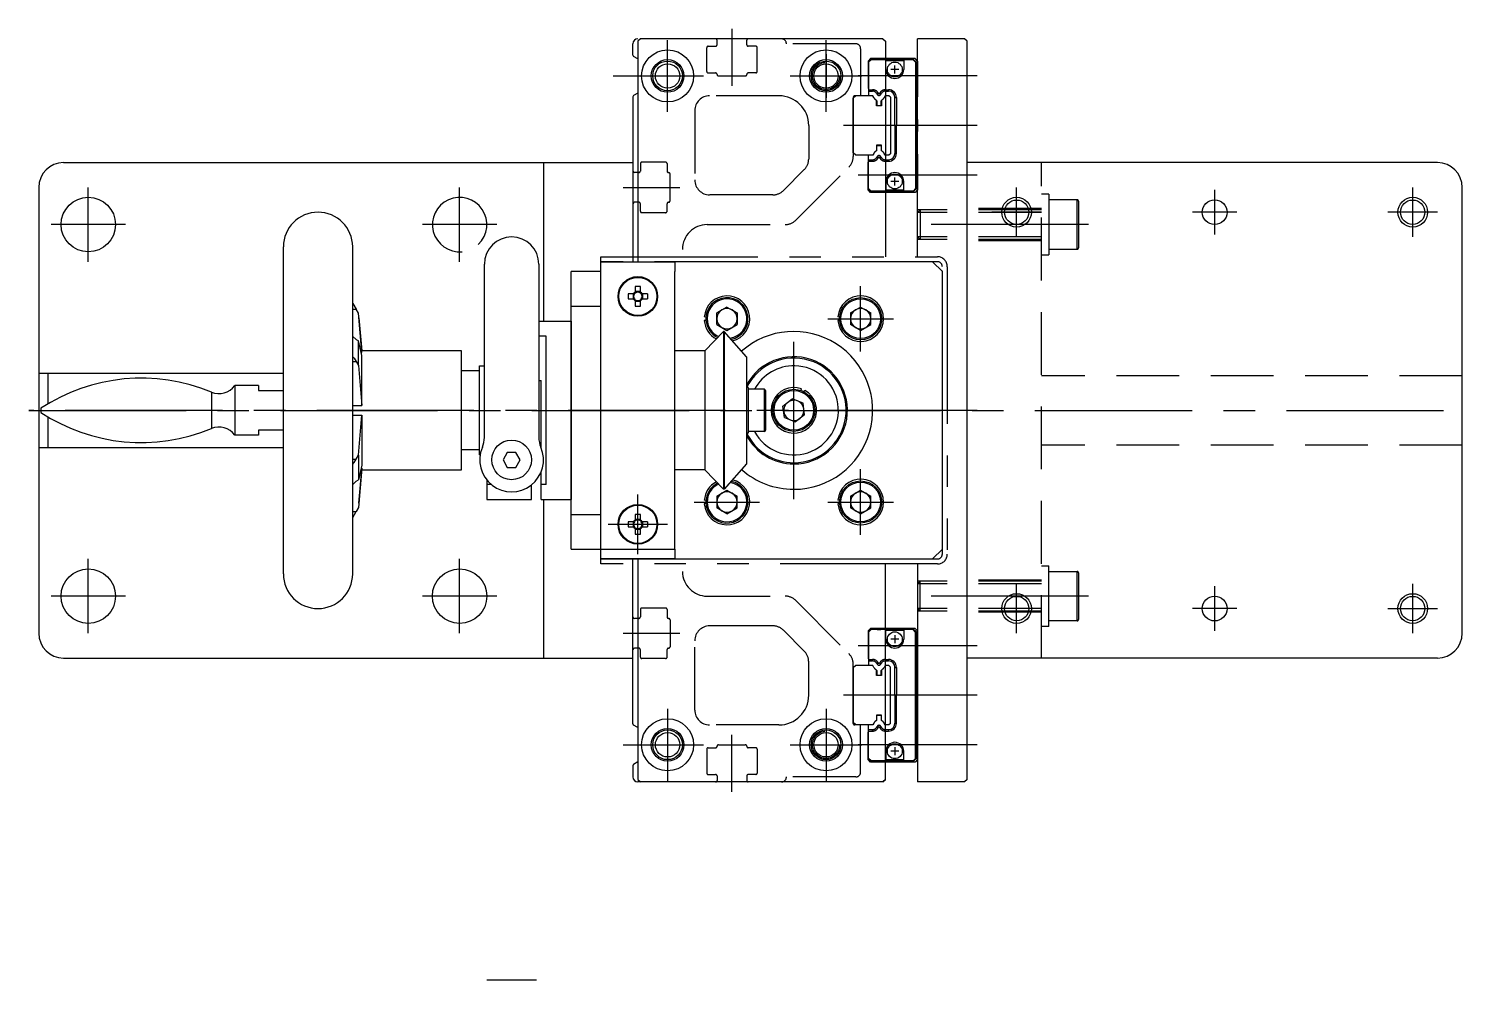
# Model space of a CAD drawing. Extents: x -66 to 495, y -23 to 512.
# Drawn here: x -2 to 289.5, y 320.5 to 512.5 of the extents above; entities that cross this region are included whole.
import ezdxf

# ---------------------------------------------------------------- set-up
doc = ezdxf.new("R2010")
doc.units = 0
for name, pattern in [('CENTER', [50.8, 31.75, -6.35, 6.35, -6.35]), ('DASHED', [19.05, 12.7, -6.35]), ('PHANTOM', [63.5, 31.75, -6.35, 6.35, -6.35, 6.35, -6.35])]:
    doc.linetypes.add(name, pattern=pattern)
doc.layers.get('0').update_dxf_attribs({"linetype": 'CONTINUOUS'})
doc.layers.add('CENTER', color=1, linetype='CENTER')

msp = doc.modelspace()

# ---------------------------------------------------------------- linework, layer by layer
at = {"color": 7, "linetype": 'CONTINUOUS'}
for p, q in [((121.5, 510.5), (121, 510)), ((170.5, 510.5), (121.5, 510.5)), ((170.5, 510.5), (171, 510)), ((185.5, 510.5), (177.5, 510.5)), ((177.5, 466.5), (177.5, 510.5)), ((187, 510.5), (185.5, 510.5)), ((187.5, 510), (187, 510.5)), ((120, 507.21), (120, 509.5)), ((121, 510), (121, 465.5)), ((171, 510), (171, 466.5)), ((187.5, 361), (187.5, 510)), ((121, 506.46), (120.15, 506.95)), ((177, 506.5), (171, 506.5)), ((176.7, 506.3), (171, 506.3)), ((171.1, 506.25), (171, 506.25)), ((171.1, 504.3), (171.1, 506.25)), ((174.7, 506.05), (171.1, 506.05)), ((173.7, 504.3), (172.1, 504.3)), ((172.9, 503.5), (172.9, 505.1)), ((174.7, 506.25), (174.7, 504.3)), ((176.6, 506.25), (174.7, 506.25)), ((177.1, 505.75), (176.6, 506.25)), ((177.2, 505.8), (176.7, 506.3)), ((177.5, 506), (177, 506.5)), ((177.1, 505.75), (177.1, 480.25)), ((177.2, 505.8), (177.2, 480.2)), ((177.5, 506), (177.5, 498.8)), ((120, 498.78), (120, 465.5)), ((121, 499.53), (120.15, 499.04)), ((171.7, 499), (171, 499)), ((171.01, 500.23), (171.63, 500.23)), ((171.01, 500.23), (171.01, 499.93)), ((171.01, 499.93), (171.63, 499.93)), ((171.63, 499.93), (171.63, 500.23)), ((172, 498.7), (171.7, 499)), ((172, 498.7), (172, 487.3)), ((172.93, 493), (172.93, 498.63)), ((172.93, 498.63), (173.23, 498.63)), ((173.23, 498.63), (173.23, 493)), ((177.25, 498.4), (177.5, 498.8)), ((177.25, 498.4), (177.25, 487.6)), ((173.23, 493), (172.93, 493)), ((172.93, 493), (172.93, 487.37)), ((173.23, 487.37), (173.23, 493)), ((177.5, 494.2), (177.25, 494.6)), ((177.5, 494.2), (177.5, 491.8)), ((177.5, 491.8), (177.25, 491.4)), ((171.7, 487), (171, 487)), ((172, 487.3), (171.7, 487)), ((172.93, 487.37), (173.23, 487.37)), ((177.25, 487.6), (177.5, 487.2)), ((177.5, 487.2), (177.5, 480)), ((5, 485.5), (120, 485.5)), ((102, 453.5), (102, 485.5)), ((171.01, 486.07), (171.63, 486.07)), ((171.01, 485.77), (171.01, 486.07)), ((171.01, 485.77), (171.63, 485.77)), ((171.63, 486.07), (171.63, 485.77)), ((282.5, 485.5), (187.5, 485.5)), ((121, 483.5), (120.3, 483.5)), ((171.1, 481.7), (171.1, 479.75)), ((173.7, 481.7), (172.1, 481.7)), ((172.9, 480.9), (172.9, 482.5)), ((174.7, 479.75), (174.7, 481.7)), ((0, 480.5), (0, 443)), ((171.1, 479.75), (171, 479.75)), ((176.7, 479.7), (171, 479.7)), ((177, 479.5), (171, 479.5)), ((174.7, 479.95), (171.1, 479.95)), ((176.6, 479.75), (174.7, 479.75)), ((177.1, 480.25), (176.6, 479.75)), ((177.2, 480.2), (176.7, 479.7)), ((177.5, 480), (177, 479.5)), ((287.5, 390.5), (287.5, 480.5)), ((121, 477.5), (120.3, 477.5)), ((49.4, 402.5), (49.4, 468.5)), ((63.4, 402.5), (63.4, 468.5)), ((90, 430.04), (90, 465)), ((101, 465), (101, 430.04)), ((107.5, 456.52), (107.5, 463.5)), ((113.5, 463.5), (113.5, 465.5)), ((113.5, 465.5), (128.5, 465.5)), ((113.5, 407.5), (113.5, 463.5)), ((128.5, 465.5), (128.5, 463.5)), ((180.5, 465.5), (128.5, 465.5)), ((128.5, 407.5), (128.5, 463.5)), ((182.5, 463.5), (180.5, 465.5)), ((182.5, 407.5), (182.5, 463.5)), ((120.13, 459.01), (119.02, 459.01)), ((119.02, 457.98), (120.13, 457.98)), ((120.02, 459.01), (120.02, 457.98)), ((120.48, 460.48), (120.48, 459.37)), ((121.51, 459.48), (120.48, 459.48)), ((121.51, 459.37), (121.51, 460.48)), ((122.98, 459.01), (121.87, 459.01)), ((121.87, 457.98), (122.98, 457.98)), ((121.98, 457.98), (121.98, 459.01)), ((63.4, 457.1), (64.09, 455.92)), ((63.4, 455.92), (64.09, 455.92)), ((64.58, 455.09), (64.09, 455.92)), ((65.26, 447.18), (64.58, 455.09)), ((107.5, 456.52), (113.5, 456.52)), ((107.5, 414.48), (107.5, 456.52)), ((120.48, 457.63), (120.48, 456.51)), ((120.48, 457.52), (121.51, 457.52)), ((121.51, 456.51), (121.51, 457.63)), ((139, 456.36), (136.96, 455.18)), ((136.96, 452.82), (136.96, 455.18)), ((139, 456.36), (141.04, 455.18)), ((141.04, 455.18), (141.04, 452.82)), ((163.96, 455.18), (166, 456.36)), ((163.96, 455.18), (163.96, 452.82)), ((166, 456.36), (168.04, 455.18)), ((168.04, 452.82), (168.04, 455.18)), ((64.65, 454.2), (65.26, 447.5)), ((101, 453.5), (107.5, 453.5)), ((107.5, 453.5), (107.5, 417.5)), ((134.76, 454.33), (134.41, 454.36)), ((134.76, 453.67), (134.41, 453.64)), ((136.96, 452.82), (139, 451.64)), ((139, 451.64), (141.04, 452.82)), ((161.76, 454.33), (161.41, 454.36)), ((161.76, 453.67), (161.41, 453.64)), ((166, 451.64), (163.96, 452.82)), ((166, 451.64), (168.04, 452.82)), ((63.4, 450.44), (64.09, 449.81)), ((64.09, 449.81), (64.58, 449.51)), ((65.26, 446.56), (64.58, 449.51)), ((64.58, 444.53), (64.58, 449.51)), ((102.5, 450.47), (101, 450.47)), ((102.5, 420.53), (102.5, 450.47)), ((138.29, 451.42), (134.5, 447.5)), ((138.43, 451.42), (138.29, 451.42)), ((138.29, 451.42), (138.29, 419.57)), ((142.94, 446.32), (138.43, 451.42)), ((138.43, 451.42), (138.43, 419.57)), ((63.68, 446.02), (64.09, 445.37)), ((65.12, 447.18), (65.26, 447.18)), ((85.4, 447.5), (65.26, 447.5)), ((65.26, 447.18), (65.26, 447.5)), ((65.26, 436.5), (65.26, 446.56)), ((85.4, 435.5), (85.4, 447.5)), ((134.5, 447.5), (128.5, 447.5)), ((134.5, 447.5), (134.5, 423.5)), ((142.94, 446.32), (142.94, 424.68)), ((63.4, 445.37), (64.09, 445.37)), ((64.09, 445.37), (64.58, 444.53)), ((64.58, 444.53), (65.26, 436.5)), ((89, 443.5), (85.4, 443.5)), ((89, 426.5), (89, 444.5)), ((89, 444.5), (90, 444.5)), ((0, 443), (1.83, 443)), ((0, 443), (0, 428)), ((1.83, 443), (49.4, 443)), ((1.83, 443), (1.83, 436.81)), ((39.61, 440.5), (39.61, 430.5)), ((44.4, 440.5), (39.61, 440.5)), ((44.4, 440.5), (44.4, 439.5)), ((101, 441.5), (101.5, 441.5)), ((101.5, 427.85), (101.5, 441.5)), ((34.87, 439.19), (34.87, 431.81)), ((44.4, 439.5), (49.4, 439.5)), ((143.29, 440.1), (142.95, 440.1)), ((143.3, 440.1), (143.3, 430.9)), ((146.55, 439.75), (143.3, 439.75)), ((146.55, 431.25), (146.55, 439.75)), ((146.8, 439.5), (146.8, 431.5)), ((150.31, 436.38), (152.17, 437.83)), ((154.36, 436.95), (152.17, 437.83)), ((153.94, 439.5), (154.06, 439.83)), ((154.55, 439.22), (154.72, 439.53)), ((0.4, 435.91), (0.4, 435.08)), ((63.4, 436.5), (65.26, 436.5)), ((63.4, 434.5), (65.26, 434.5)), ((64.58, 426.46), (65.26, 434.5)), ((65.26, 434.5), (65.26, 424.43)), ((85.4, 423.5), (85.4, 435.5)), ((150.64, 434.05), (150.31, 436.38)), ((154.69, 434.62), (152.83, 433.16)), ((154.69, 434.62), (154.36, 436.95)), ((1.83, 434.19), (1.83, 428)), ((49.4, 431.5), (44.4, 431.5)), ((44.4, 431.5), (44.4, 430.5)), ((150.64, 434.05), (152.83, 433.16)), ((44.4, 430.5), (39.61, 430.5)), ((143.3, 430.9), (142.94, 430.9)), ((146.55, 431.25), (143.3, 431.25)), ((0, 428), (1.83, 428)), ((0, 428), (0, 390.5)), ((1.83, 428), (49.4, 428)), ((63.4, 425.63), (64.09, 425.63)), ((63.68, 424.98), (64.09, 425.63)), ((64.09, 425.63), (64.58, 426.46)), ((64.58, 426.46), (64.58, 421.49)), ((89, 427.5), (85.4, 427.5)), ((89, 426.5), (89.13, 426.5)), ((89, 426.5), (89.13, 426.5)), ((94.63, 427), (93.77, 425.5)), ((96.37, 427), (94.63, 427)), ((97.23, 425.5), (96.37, 427)), ((65.26, 424.43), (64.58, 421.49)), ((65.26, 423.82), (64.58, 415.91)), ((64.65, 416.8), (65.26, 423.5)), ((65.12, 423.82), (65.26, 423.82)), ((65.26, 423.82), (65.26, 423.5)), ((65.26, 423.5), (85.4, 423.5)), ((93.77, 425.5), (94.63, 424)), ((94.63, 424), (96.37, 424)), ((96.37, 424), (97.23, 425.5)), ((101.5, 417.5), (101.5, 423.15)), ((134.5, 423.5), (128.5, 423.5)), ((138.29, 419.57), (134.5, 423.5)), ((142.94, 424.68), (138.43, 419.57)), ((63.4, 420.56), (64.09, 421.18)), ((64.09, 421.18), (64.58, 421.49)), ((90.5, 421.43), (90.5, 417.5)), ((91.4, 420.53), (90.5, 420.53)), ((99.5, 417.5), (99.5, 420.45)), ((102.5, 420.53), (101.5, 420.53)), ((102.5, 420.53), (101.5, 420.53)), ((90.5, 417.5), (99.5, 417.5)), ((101.5, 417.5), (107.5, 417.5)), ((101.5, 417.5), (107.5, 417.5)), ((102, 385.5), (102, 417.5)), ((134.76, 417.33), (134.41, 417.36)), ((136.96, 418.18), (139, 419.36)), ((136.96, 418.18), (136.96, 415.82)), ((138.43, 419.57), (138.29, 419.57)), ((139, 419.36), (141.04, 418.18)), ((141.04, 415.82), (141.04, 418.18)), ((161.76, 417.33), (161.41, 417.36)), ((163.96, 418.18), (166, 419.36)), ((163.96, 418.18), (163.96, 415.82)), ((166, 419.36), (168.04, 418.18)), ((168.04, 415.82), (168.04, 418.18)), ((63.4, 413.9), (64.09, 415.08)), ((63.4, 415.08), (64.09, 415.08)), ((64.58, 415.91), (64.09, 415.08)), ((107.5, 407.5), (107.5, 414.48)), ((107.5, 414.48), (113.5, 414.48)), ((120.48, 414.48), (120.48, 413.37)), ((121.51, 413.37), (121.51, 414.48)), ((134.76, 416.67), (134.41, 416.64)), ((139, 414.64), (136.96, 415.82)), ((139, 414.64), (141.04, 415.82)), ((161.76, 416.67), (161.41, 416.64)), ((166, 414.64), (163.96, 415.82)), ((166, 414.64), (168.04, 415.82)), ((120.13, 413.01), (119.02, 413.01)), ((119.02, 411.98), (120.13, 411.98)), ((120.02, 413.01), (120.02, 411.98)), ((121.51, 413.48), (120.48, 413.48)), ((120.48, 411.63), (120.48, 410.51)), ((120.48, 411.52), (121.51, 411.52)), ((121.51, 410.51), (121.51, 411.63)), ((122.98, 413.01), (121.87, 413.01)), ((121.87, 411.98), (122.98, 411.98)), ((121.98, 411.98), (121.98, 413.01)), ((113.5, 405.5), (113.5, 407.5)), ((113.5, 407.5), (128.5, 407.5)), ((128.5, 405.5), (113.5, 405.5)), ((120, 372.21), (120, 405.5)), ((121, 405.5), (121, 361)), ((128.5, 407.5), (128.5, 405.5)), ((128.5, 405.5), (180.5, 405.5)), ((180.5, 405.5), (182.5, 407.5)), ((171, 361), (171, 404.5)), ((177.5, 404.5), (177.5, 360.5)), ((121, 393.5), (120.3, 393.5)), ((177, 391.5), (171, 391.5)), ((176.7, 391.3), (171, 391.3)), ((171.1, 391.25), (171, 391.25)), ((171.1, 389.3), (171.1, 391.25)), ((174.7, 391.05), (171.1, 391.05)), ((174.7, 391.25), (174.7, 389.3)), ((176.6, 391.25), (174.7, 391.25)), ((177.1, 390.75), (176.6, 391.25)), ((177.2, 390.8), (176.7, 391.3)), ((177.5, 391), (177, 391.5)), ((177.1, 365.25), (177.1, 390.75)), ((177.2, 365.2), (177.2, 390.8)), ((177.5, 383.8), (177.5, 391)), ((173.7, 389.3), (172.1, 389.3)), ((172.9, 390.1), (172.9, 388.5)), ((5, 385.5), (102, 385.5)), ((102, 385.5), (120, 385.5)), ((121, 387.5), (120.3, 387.5)), ((171.01, 385.23), (171.01, 384.93)), ((171.01, 385.23), (171.63, 385.23)), ((171.01, 384.93), (171.63, 384.93)), ((171.63, 384.93), (171.63, 385.23)), ((282.5, 385.5), (187.5, 385.5)), ((171.7, 384), (171, 384)), ((172, 383.7), (171.7, 384)), ((172, 372.3), (172, 383.7)), ((172.93, 383.63), (173.23, 383.63)), ((172.93, 378), (172.93, 383.63)), ((173.23, 383.63), (173.23, 378)), ((177.25, 383.4), (177.5, 383.8)), ((177.25, 372.6), (177.25, 383.4)), ((177.5, 379.2), (177.25, 379.6)), ((177.5, 376.8), (177.5, 379.2)), ((173.23, 378), (172.93, 378)), ((172.93, 378), (172.93, 372.37)), ((173.23, 372.37), (173.23, 378)), ((177.5, 376.8), (177.25, 376.4)), ((121, 371.46), (120.15, 371.95)), ((171.7, 372), (171, 372)), ((171.01, 370.77), (171.01, 371.07)), ((171.01, 371.07), (171.63, 371.07)), ((171.01, 370.77), (171.63, 370.77)), ((171.63, 371.07), (171.63, 370.77)), ((172, 372.3), (171.7, 372)), ((172.93, 372.37), (173.23, 372.37)), ((177.25, 372.6), (177.5, 372.2)), ((177.5, 365), (177.5, 372.2)), ((172.9, 367.5), (172.9, 365.9)), ((121, 364.53), (120.15, 364.04)), ((171.1, 364.75), (171, 364.75)), ((176.7, 364.7), (171, 364.7)), ((177, 364.5), (171, 364.5)), ((171.1, 366.7), (171.1, 364.75)), ((174.7, 364.95), (171.1, 364.95)), ((173.7, 366.7), (172.1, 366.7)), ((174.7, 364.75), (174.7, 366.7)), ((176.6, 364.75), (174.7, 364.75)), ((177.1, 365.25), (176.6, 364.75)), ((177.2, 365.2), (176.7, 364.7)), ((177.5, 365), (177, 364.5)), ((120, 363.78), (120, 361.5)), ((121, 361), (121.5, 360.5)), ((121.5, 360.5), (121, 360.5)), ((170.5, 360.5), (121.5, 360.5)), ((171, 361), (170.5, 360.5)), ((170.5, 360.5), (171, 361)), ((187, 360.5), (177.5, 360.5)), ((185.5, 360.5), (177.5, 360.5)), ((187, 360.5), (185.5, 360.5)), ((187.5, 361), (187, 360.5)), ((187.5, 361), (187, 360.5))]:
    msp.add_line(p, q, dxfattribs=at)
at = {"color": 3, "linetype": 'DASHED'}
for p, q in [((137, 509.3), (137, 510.2)), ((143, 509.3), (143, 510.2)), ((150, 510.5), (143.3, 510.5)), ((134.9, 503.9), (134.9, 508.7)), ((135.2, 509), (136.7, 509)), ((144.8, 509), (143.3, 509)), ((145.1, 503.9), (145.1, 508.7)), ((165, 509.5), (151, 509.5)), ((166, 508.5), (166, 499)), ((168, 506.5), (167.5, 506)), ((167.5, 506), (167.5, 500.5)), ((168.1, 506.3), (167.6, 505.8)), ((168.1, 506.25), (167.6, 505.75)), ((167.6, 505.8), (167.6, 505.75)), ((167.6, 505.75), (167.6, 500.23)), ((171, 506.5), (168, 506.5)), ((169.3, 506.3), (168.1, 506.3)), ((171, 506.25), (168.1, 506.25)), ((169.3, 506.3), (169.3, 506.25)), ((169.3, 506.3), (170.1, 506.3)), ((171, 506.3), (170.1, 506.3)), ((170.1, 506.3), (170.1, 506.25)), ((135.2, 503.6), (136.7, 503.6)), ((137.3, 503), (142.7, 503)), ((144.8, 503.6), (143.3, 503.6)), ((149.5, 499), (135.5, 499)), ((165, 499), (164.5, 498.5)), ((164.5, 498.7), (164.5, 486.74)), ((164.5, 487.5), (164.5, 498.5)), ((166, 499), (164.8, 499)), ((168.44, 499), (165, 499)), ((167.5, 500.5), (167.6, 500.28)), ((167.6, 500.23), (167.6, 499.93)), ((167.6, 500.23), (168.39, 500.23)), ((167.6, 499.93), (168.39, 499.93)), ((167.6, 499.93), (167.6, 499)), ((168.39, 500.23), (168.39, 499.93)), ((168.65, 498.63), (168.44, 499)), ((169.52, 499.58), (169.26, 499.43)), ((169.26, 499.43), (169.35, 499.27)), ((169.61, 499.42), (169.35, 499.27)), ((169.52, 499.58), (169.61, 499.42)), ((169.61, 499.42), (169.62, 499.41)), ((169.61, 499.42), (169.61, 499.42)), ((169.62, 499.41), (169.61, 499.42)), ((169.88, 499.58), (169.79, 499.42)), ((169.79, 499.42), (170.05, 499.27)), ((169.79, 499.42), (169.79, 499.42)), ((169.88, 499.58), (170.14, 499.43)), ((170.05, 499.27), (170.14, 499.43)), ((170.96, 499), (170.75, 498.63)), ((171, 499), (170.96, 499)), ((132.5, 496), (132.5, 482)), ((169.2, 497), (169.2, 498.11)), ((169.2, 498.03), (169.25, 498.01)), ((170.2, 497), (169.2, 497)), ((169.25, 498.01), (169.25, 497.05)), ((169.25, 497.05), (170.15, 497.05)), ((170.2, 498.03), (170.15, 498.01)), ((170.15, 497.05), (170.15, 498.01)), ((170.2, 498.11), (170.2, 497)), ((155.5, 493), (155.5, 486.23)), ((165, 487), (164.5, 487.5)), ((168.44, 487), (165, 487)), ((167.6, 486.07), (167.6, 487)), ((168.65, 487.37), (168.44, 487)), ((169.2, 489), (169.2, 487.89)), ((170.2, 489), (169.2, 489)), ((169.2, 487.97), (169.25, 487.99)), ((169.25, 487.99), (169.25, 488.95)), ((169.25, 488.95), (170.15, 488.95)), ((170.15, 488.95), (170.15, 487.99)), ((170.2, 487.97), (170.15, 487.99)), ((170.2, 487.89), (170.2, 489)), ((170.96, 487), (170.75, 487.37)), ((171, 487), (170.96, 487)), ((121.5, 485.3), (121.5, 483.8)), ((126.6, 485.6), (121.8, 485.6)), ((126.9, 485.3), (126.9, 483.8)), ((154.62, 484.11), (150.39, 479.88)), ((152.88, 473.88), (163.62, 484.62)), ((167.5, 485.5), (167.6, 485.72)), ((167.5, 480), (167.5, 485.5)), ((167.6, 486.07), (168.39, 486.07)), ((167.6, 485.77), (167.6, 486.07)), ((167.6, 485.77), (168.39, 485.77)), ((167.6, 480.25), (167.6, 485.77)), ((168.39, 485.77), (168.39, 486.07)), ((169.26, 486.57), (169.35, 486.73)), ((169.52, 486.42), (169.26, 486.57)), ((169.61, 486.58), (169.35, 486.73)), ((169.52, 486.42), (169.61, 486.57)), ((169.61, 486.57), (169.62, 486.59)), ((169.62, 486.59), (169.61, 486.58)), ((169.61, 486.58), (169.61, 486.57)), ((169.79, 486.58), (170.05, 486.73)), ((169.88, 486.42), (169.79, 486.58)), ((169.79, 486.58), (169.79, 486.58)), ((169.88, 486.42), (170.14, 486.57)), ((170.05, 486.73), (170.14, 486.57)), ((202.5, 385.5), (202.5, 485.5)), ((121.2, 483.5), (121, 483.5)), ((127.5, 477.8), (127.5, 483.2)), ((148.27, 479), (135.5, 479)), ((168, 479.5), (167.5, 480)), ((167.6, 480.2), (167.6, 480.25)), ((168.1, 479.75), (167.6, 480.25)), ((168.1, 479.7), (167.6, 480.2)), ((171, 479.5), (168, 479.5)), ((171, 479.75), (168.1, 479.75)), ((169.3, 479.7), (168.1, 479.7)), ((169.3, 479.7), (169.3, 479.75)), ((169.3, 479.7), (170.1, 479.7)), ((170.1, 479.7), (170.1, 479.75)), ((171, 479.7), (170.1, 479.7)), ((204, 479.11), (202.5, 479.11)), ((204, 479.11), (204, 466.91)), ((121.2, 477.5), (121, 477.5)), ((121.5, 475.7), (121.5, 477.2)), ((126.6, 475.4), (121.8, 475.4)), ((126.9, 475.7), (126.9, 477.2)), ((177.5, 475.46), (178.04, 476)), ((202.5, 476), (177.5, 476)), ((202.5, 475.46), (177.5, 475.46)), ((178.04, 476), (178.04, 470)), ((202.5, 476.25), (187.5, 476.25)), ((209.7, 478.01), (204, 478.01)), ((209.7, 473.46), (209.7, 478.01)), ((210, 477.71), (210, 473.44)), ((135, 473), (150.76, 473)), ((209.7, 468.01), (209.7, 473.46)), ((210, 473.44), (210, 468.31)), ((178.04, 470), (177.5, 470.54)), ((202.5, 470.54), (177.5, 470.54)), ((202.5, 470), (177.5, 470)), ((202.5, 469.75), (187.5, 469.75)), ((202.5, 466.91), (204, 466.91)), ((204, 468.01), (209.7, 468.01)), ((287.5, 442.5), (202.5, 442.5)), ((287.5, 428.5), (202.5, 428.5)), ((202.5, 404.1), (204, 404.1)), ((204, 391.9), (204, 404.1)), ((204, 403), (209.7, 403)), ((209.7, 393), (209.7, 403)), ((210, 402.7), (210, 393.3)), ((178.04, 401), (177.5, 400.46)), ((202.5, 401), (177.5, 401)), ((202.5, 400.46), (177.5, 400.46)), ((178.04, 395), (178.04, 401)), ((202.5, 401.25), (187.5, 401.25)), ((135, 398), (150.76, 398)), ((152.88, 397.12), (163.62, 386.38)), ((121.5, 395.3), (121.5, 393.8)), ((126.6, 395.6), (121.8, 395.6)), ((126.9, 395.3), (126.9, 393.8)), ((177.5, 395.54), (178.04, 395)), ((202.5, 395.54), (177.5, 395.54)), ((202.5, 395), (177.5, 395)), ((202.5, 394.75), (187.5, 394.75)), ((121.2, 393.5), (121, 393.5)), ((127.5, 393.2), (127.5, 387.8)), ((148.27, 392), (135.5, 392)), ((154.62, 386.89), (150.39, 391.12)), ((168, 391.5), (167.5, 391)), ((167.5, 391), (167.5, 385.5)), ((168.1, 391.3), (167.6, 390.8)), ((168.1, 391.25), (167.6, 390.75)), ((167.6, 390.8), (167.6, 390.75)), ((167.6, 390.75), (167.6, 385.23)), ((171, 391.5), (168, 391.5)), ((169.3, 391.3), (168.1, 391.3)), ((171, 391.25), (168.1, 391.25)), ((169.3, 391.3), (169.3, 391.25)), ((169.3, 391.3), (170.1, 391.3)), ((170.1, 391.3), (170.1, 391.25)), ((171, 391.3), (170.1, 391.3)), ((204, 391.9), (202.5, 391.9)), ((209.7, 393), (204, 393)), ((132.5, 375), (132.5, 389)), ((121.2, 387.5), (121, 387.5)), ((121.5, 385.7), (121.5, 387.2)), ((126.6, 385.4), (121.8, 385.4)), ((126.9, 385.7), (126.9, 387.2)), ((167.5, 385.5), (167.6, 385.28)), ((167.6, 385.23), (167.6, 384.93)), ((167.6, 385.23), (168.39, 385.23)), ((167.6, 384.93), (168.39, 384.93)), ((167.6, 384.93), (167.6, 384)), ((168.39, 385.23), (168.39, 384.93)), ((155.5, 378), (155.5, 384.77)), ((164.5, 372.3), (164.5, 384.26)), ((165, 384), (164.5, 383.5)), ((164.5, 383.5), (164.5, 372.5)), ((168.44, 384), (165, 384)), ((168.65, 383.63), (168.44, 384)), ((169.2, 382), (169.2, 383.11)), ((169.2, 383.03), (169.25, 383.01)), ((170.2, 382), (169.2, 382)), ((169.25, 383.01), (169.25, 382.05)), ((169.25, 382.05), (170.15, 382.05)), ((169.52, 384.58), (169.26, 384.43)), ((169.26, 384.43), (169.35, 384.27)), ((169.61, 384.42), (169.35, 384.27)), ((169.52, 384.58), (169.61, 384.42)), ((169.62, 384.41), (169.61, 384.42)), ((169.61, 384.42), (169.61, 384.42)), ((169.61, 384.42), (169.62, 384.41)), ((169.88, 384.58), (169.79, 384.42)), ((169.79, 384.42), (169.79, 384.42)), ((169.79, 384.42), (170.05, 384.27)), ((169.88, 384.58), (170.14, 384.43)), ((170.05, 384.27), (170.14, 384.43)), ((170.2, 383.03), (170.15, 383.01)), ((170.15, 382.05), (170.15, 383.01)), ((170.2, 383.11), (170.2, 382)), ((170.96, 384), (170.75, 383.63)), ((171, 384), (170.96, 384)), ((169.2, 374), (169.2, 372.89)), ((170.2, 374), (169.2, 374)), ((169.25, 372.99), (169.25, 373.95)), ((169.25, 373.95), (170.15, 373.95)), ((170.15, 373.95), (170.15, 372.99)), ((170.2, 372.89), (170.2, 374)), ((149.5, 372), (135.5, 372)), ((165, 372), (164.5, 372.5)), ((166, 372), (164.8, 372)), ((168.44, 372), (165, 372)), ((166, 362.5), (166, 372)), ((166, 362.5), (166, 372)), ((167.5, 370.5), (167.6, 370.72)), ((167.5, 365), (167.5, 370.5)), ((167.6, 371.07), (167.6, 372)), ((167.6, 371.07), (168.39, 371.07)), ((167.6, 370.77), (167.6, 371.07)), ((167.6, 370.77), (168.39, 370.77)), ((167.6, 365.25), (167.6, 370.77)), ((168.39, 370.77), (168.39, 371.07)), ((168.65, 372.37), (168.44, 372)), ((169.2, 372.97), (169.25, 372.99)), ((169.26, 371.57), (169.35, 371.73)), ((169.52, 371.42), (169.26, 371.57)), ((169.61, 371.58), (169.35, 371.73)), ((169.52, 371.42), (169.61, 371.57)), ((169.62, 371.59), (169.61, 371.58)), ((169.61, 371.57), (169.62, 371.59)), ((169.61, 371.58), (169.61, 371.57)), ((169.79, 371.58), (170.05, 371.73)), ((169.79, 371.58), (169.79, 371.58)), ((169.88, 371.42), (169.79, 371.58)), ((169.88, 371.42), (170.14, 371.57)), ((170.05, 371.73), (170.14, 371.57)), ((170.2, 372.97), (170.15, 372.99)), ((170.96, 372), (170.75, 372.37)), ((171, 372), (170.96, 372)), ((135.2, 367.4), (136.7, 367.4)), ((137.3, 368), (142.7, 368)), ((144.8, 367.4), (143.3, 367.4)), ((134.9, 367.1), (134.9, 362.3)), ((145.1, 367.1), (145.1, 362.3)), ((168, 364.5), (167.5, 365)), ((167.6, 365.2), (167.6, 365.25)), ((168.1, 364.75), (167.6, 365.25)), ((168.1, 364.7), (167.6, 365.2)), ((171, 364.5), (168, 364.5)), ((171, 364.75), (168.1, 364.75)), ((169.3, 364.7), (168.1, 364.7)), ((169.3, 364.7), (169.3, 364.75)), ((169.3, 364.7), (170.1, 364.7)), ((170.1, 364.7), (170.1, 364.75)), ((171, 364.7), (170.1, 364.7)), ((135.2, 362), (136.7, 362)), ((137, 361.7), (137, 360.8)), ((143, 361.7), (143, 360.8)), ((144.8, 362), (143.3, 362)), ((165, 361.5), (151, 361.5)), ((136.7, 360.5), (121.5, 360.5)), ((150, 360.5), (143.3, 360.5))]:
    msp.add_line(p, q, dxfattribs=at)
at = {"color": 3, "linetype": 'PHANTOM'}
for p, q in [((113.5, 465.5), (113.5, 466.5)), ((113.5, 465.5), (113.5, 466.5)), ((113.5, 466.5), (181.5, 466.5)), ((181.5, 465.5), (113.5, 465.5)), ((182.5, 406.5), (182.5, 464.5)), ((183.5, 464.5), (183.5, 406.5)), ((113.5, 404.5), (113.5, 405.5)), ((113.5, 405.5), (181.5, 405.5)), ((181.5, 404.5), (113.5, 404.5))]:
    msp.add_line(p, q, dxfattribs=at)
at = {"color": 7}
for points in [[(113.5, 463.5, 0), (113.41, 463.5, 0), (113.31, 463.5, 0), (113.21, 463.5, 0), (113.12, 463.5, 0), (113.02, 463.5, 0), (112.93, 463.5, 0), (112.83, 463.5, 0), (112.74, 463.5, 0), (112.64, 463.5, 0), (112.55, 463.5, 0), (112.45, 463.5, 0), (112.36, 463.5, 0), (112.26, 463.5, 0), (112.17, 463.5, 0), (112.07, 463.5, 0), (111.98, 463.5, 0), (111.88, 463.5, 0), (111.79, 463.5, 0), (111.69, 463.5, 0), (111.6, 463.5, 0), (111.5, 463.5, 0), (111.41, 463.5, 0), (111.31, 463.5, 0), (111.21, 463.5, 0), (111.12, 463.5, 0), (111.02, 463.5, 0), (110.93, 463.5, 0), (110.83, 463.5, 0), (110.74, 463.5, 0), (110.64, 463.5, 0), (110.55, 463.5, 0), (110.45, 463.5, 0), (110.36, 463.5, 0), (110.26, 463.5, 0), (110.17, 463.5, 0), (110.07, 463.5, 0), (109.98, 463.5, 0), (109.88, 463.5, 0), (109.79, 463.5, 0), (109.69, 463.5, 0), (109.6, 463.5, 0), (109.5, 463.5, 0), (109.41, 463.5, 0), (109.31, 463.5, 0), (109.21, 463.5, 0), (109.12, 463.5, 0), (109.02, 463.5, 0), (108.93, 463.5, 0), (108.83, 463.5, 0), (108.74, 463.5, 0), (108.64, 463.5, 0), (108.55, 463.5, 0), (108.45, 463.5, 0), (108.36, 463.5, 0), (108.26, 463.5, 0), (108.17, 463.5, 0), (108.07, 463.5, 0), (107.98, 463.5, 0), (107.88, 463.5, 0), (107.79, 463.5, 0), (107.69, 463.5, 0), (107.6, 463.5, 0), (107.5, 463.5, 0)], [(107.5, 407.5, 0), (107.6, 407.5, 0), (107.69, 407.5, 0), (107.79, 407.5, 0), (107.88, 407.5, 0), (107.98, 407.5, 0), (108.07, 407.5, 0), (108.17, 407.5, 0), (108.26, 407.5, 0), (108.36, 407.5, 0), (108.45, 407.5, 0), (108.55, 407.5, 0), (108.64, 407.5, 0), (108.74, 407.5, 0), (108.83, 407.5, 0), (108.93, 407.5, 0), (109.02, 407.5, 0), (109.12, 407.5, 0), (109.21, 407.5, 0), (109.31, 407.5, 0), (109.41, 407.5, 0), (109.5, 407.5, 0), (109.6, 407.5, 0), (109.69, 407.5, 0), (109.79, 407.5, 0), (109.88, 407.5, 0), (109.98, 407.5, 0), (110.07, 407.5, 0), (110.17, 407.5, 0), (110.26, 407.5, 0), (110.36, 407.5, 0), (110.45, 407.5, 0), (110.55, 407.5, 0), (110.64, 407.5, 0), (110.74, 407.5, 0), (110.83, 407.5, 0), (110.93, 407.5, 0), (111.02, 407.5, 0), (111.12, 407.5, 0), (111.21, 407.5, 0), (111.31, 407.5, 0), (111.41, 407.5, 0), (111.5, 407.5, 0), (111.6, 407.5, 0), (111.69, 407.5, 0), (111.79, 407.5, 0), (111.88, 407.5, 0), (111.98, 407.5, 0), (112.07, 407.5, 0), (112.17, 407.5, 0), (112.26, 407.5, 0), (112.36, 407.5, 0), (112.45, 407.5, 0), (112.55, 407.5, 0), (112.64, 407.5, 0), (112.74, 407.5, 0), (112.83, 407.5, 0), (112.93, 407.5, 0), (113.02, 407.5, 0), (113.12, 407.5, 0), (113.21, 407.5, 0), (113.31, 407.5, 0), (113.41, 407.5, 0), (113.5, 407.5, 0)], [(100.5, 320.5, 0), (100.34, 320.5, 0), (100.18, 320.5, 0), (100.02, 320.5, 0), (99.87, 320.5, 0), (99.71, 320.5, 0), (99.55, 320.5, 0), (99.39, 320.5, 0), (99.23, 320.5, 0), (99.07, 320.5, 0), (98.91, 320.5, 0), (98.75, 320.5, 0), (98.6, 320.5, 0), (98.44, 320.5, 0), (98.28, 320.5, 0), (98.12, 320.5, 0), (97.96, 320.5, 0), (97.8, 320.5, 0), (97.64, 320.5, 0), (97.48, 320.5, 0), (97.33, 320.5, 0), (97.17, 320.5, 0), (97.01, 320.5, 0), (96.85, 320.5, 0), (96.69, 320.5, 0), (96.53, 320.5, 0), (96.37, 320.5, 0), (96.21, 320.5, 0), (96.06, 320.5, 0), (95.9, 320.5, 0), (95.74, 320.5, 0), (95.58, 320.5, 0), (95.42, 320.5, 0), (95.26, 320.5, 0), (95.1, 320.5, 0), (94.94, 320.5, 0), (94.79, 320.5, 0), (94.63, 320.5, 0), (94.47, 320.5, 0), (94.31, 320.5, 0), (94.15, 320.5, 0), (93.99, 320.5, 0), (93.83, 320.5, 0), (93.68, 320.5, 0), (93.52, 320.5, 0), (93.36, 320.5, 0), (93.2, 320.5, 0), (93.04, 320.5, 0), (92.88, 320.5, 0), (92.72, 320.5, 0), (92.56, 320.5, 0), (92.41, 320.5, 0), (92.25, 320.5, 0), (92.09, 320.5, 0), (91.93, 320.5, 0), (91.77, 320.5, 0), (91.61, 320.5, 0), (91.45, 320.5, 0), (91.29, 320.5, 0), (91.14, 320.5, 0), (90.98, 320.5, 0), (90.82, 320.5, 0), (90.66, 320.5, 0), (90.5, 320.5, 0)]]:
    msp.add_polyline3d(points, dxfattribs=at)
at = {"color": 7, "linetype": 'CONTINUOUS'}
for centre, radius in [((127, 503), 5.25), ((159, 503), 5.25), ((127, 503), 3.3), ((127, 503), 2.46), ((159, 503), 3.3), ((159, 503), 2.46), ((172.9, 504.3), 1.5), ((172.9, 481.7), 1.5), ((10, 473), 5.5), ((197.5, 475.5), 2.46), ((237.5, 475.5), 2.5), ((277.5, 475.5), 2.46), ((121, 458.5), 4), ((121, 458.5), 3.85), ((166, 454), 4.25), ((166, 454), 4), ((152.5, 435.5), 4.25), ((152.5, 435.5), 4), ((95.5, 425.5), 4), ((166, 417), 4.25), ((166, 417), 4), ((121, 412.5), 4), ((121, 412.5), 3.85), ((10, 398), 5.5), ((85, 398), 5.5), ((197.5, 395.5), 2.46), ((237.5, 395.5), 2.5), ((277.5, 395.5), 2.46), ((172.9, 389.3), 1.5), ((127, 368), 5.25), ((159, 368), 5.25), ((127, 368), 3.3), ((127, 368), 2.46), ((159, 368), 3.3), ((159, 368), 2.46), ((172.9, 366.7), 1.5)]:
    msp.add_circle(centre, radius, dxfattribs=at)
at = {"color": 3, "linetype": 'CONTINUOUS'}
for centre in [(127, 503), (159, 503), (197.5, 475.5), (277.5, 475.5), (197.5, 395.5), (277.5, 395.5), (127, 368), (159, 368)]:
    msp.add_circle(centre, 3, dxfattribs=at)
at = {"color": 3, "linetype": 'DASHED'}
for centre in [(159, 503), (159, 368)]:
    msp.add_circle(centre, 2.75, dxfattribs=at)
at = {"color": 7, "linetype": 'CONTINUOUS'}
for centre, radius, start, end in [((121, 509.5), 1, 90, 180), ((120.3, 507.21), 0.3, 180, 240), ((172.9, 504.3), 1.8, 180, 0), ((120.3, 498.78), 0.3, 120, 180), ((171.01, 498.93), 1.3, 90, 90.2346), ((171.01, 498.93), 1, 90, 90.3049), ((171.63, 498.63), 1.6, 0.0008, 89.9992), ((171.63, 498.63), 1.3, 0, 90), ((171.63, 487.37), 1.6, 270.0008, 359.9992), ((171.63, 487.37), 1.3, 270, 0), ((5, 480.5), 5, 90, 180), ((171.01, 487.07), 1, 269.6951, 270), ((171.01, 487.07), 1.3, 269.7654, 270), ((282.5, 480.5), 5, 0, 90), ((120.3, 483.8), 0.3, 180, 270), ((172.9, 481.7), 1.8, 0, 180), ((85, 473), 5.5, 313.3418, 275.2159), ((56.4, 468.5), 7, 0, 180), ((120.3, 477.2), 0.3, 90, 180), ((95.5, 465), 5.5, 0, 180), ((133.39, 458.5), 14.38, 177.9477, 182.0523), ((121, 458.5), 1.01, 120.6869, 149.3131), ((121, 458.5), 1.01, 210.6869, 239.3131), ((121, 458.5), 0.851, 142.7589, 217.2411), ((121, 458.5), 0.851, 127.2411, 142.7589), ((121, 458.5), 0.851, 217.2411, 232.7589), ((121, 446.11), 14.38, 87.9477, 92.0523), ((121, 458.5), 0.851, 52.7589, 127.2411), ((121, 458.5), 0.851, 232.7589, 307.2411), ((121, 458.5), 1.01, 30.6869, 59.3131), ((121, 458.5), 0.851, 37.2411, 52.7589), ((121, 458.5), 0.851, 307.2411, 322.7589), ((121, 458.5), 1.01, 300.6869, 329.3131), ((121, 458.5), 0.851, 322.7589, 37.2411), ((108.61, 458.5), 14.38, 357.9477, 2.0523), ((139, 454), 4.6, 283.8449, 175.5), ((139, 454), 4.25, 281.3527, 180), ((139, 454), 4, 279.2523, 180), ((166, 454), 4.6, 184.5, 175.5), ((121, 470.89), 14.38, 267.9477, 272.0523), ((139, 454), 2.04, 120, 180), ((139, 454), 2.04, 60, 120), ((139, 454), 2.04, 0, 60), ((166, 454), 2.04, 120, 180), ((166, 454), 2.04, 60, 120), ((166, 454), 2.04, 0, 60), ((139, 454), 4.6, 184.5, 242.1337), ((139, 454), 4.25, 180, 243.5035), ((139, 454), 4, 180, 244.6365), ((139, 454), 2.04, 180, 240), ((139, 454), 2.04, 240, 300), ((139, 454), 2.04, 300, 0), ((166, 454), 2.04, 180, 240), ((166, 454), 2.04, 240, 300), ((166, 454), 2.04, 300, 0), ((152.5, 435.5), 15.93, 270, 131.4611), ((62.31, 445.05), 1.68, 35.2304, 49.538), ((152.5, 435.5), 10.82, 270, 152.0695), ((152.5, 435.5), 10.57, 270, 154.2063), ((152.5, 435.5), 9, 208.1786, 88.6583), ((152.5, 435.5), 9, 88.6583, 151.8214), ((20.73, 405), 37, 67.5292, 123.3286), ((36.4, 442.89), 4, 247.5292, 323.3617), ((146.55, 439.5), 0.25, 0, 90), ((152.5, 435.5), 4.6, 70.1532, 61.1532), ((152.5, 435.5), 2.04, 68.0314, 128.0314), ((152.5, 435.5), 2.04, 8.0314, 68.0314), ((20.73, 466), 37, 236.6714, 292.4708), ((152.5, 435.5), 2.04, 128.0314, 188.0314), ((152.5, 435.5), 2.04, 188.0314, 248.0314), ((152.5, 435.5), 2.04, 308.0314, 8.0314), ((36.4, 428.11), 4, 36.6383, 112.4708), ((146.55, 431.5), 0.25, 270, 0), ((152.5, 435.5), 2.04, 248.0314, 308.0314), ((85, 430.04), 5, 336.6341, 0), ((106, 430.04), 5, 180, 203.3659), ((152.5, 435.5), 10.82, 207.9305, 270), ((152.5, 435.5), 10.57, 205.7937, 270), ((95.5, 425.5), 6.44, 156.6341, 23.3659), ((62.31, 425.95), 1.68, 310.462, 324.7696), ((152.5, 435.5), 15.93, 228.5389, 270), ((139, 417), 4.6, 184.5, 76.1551), ((139, 417), 4.6, 117.8663, 175.5), ((139, 417), 4.25, 180, 78.6473), ((139, 417), 4.25, 116.4965, 180), ((139, 417), 4, 180, 80.7477), ((139, 417), 4, 115.3635, 180), ((166, 417), 4.6, 184.5, 175.5), ((139, 417), 2.04, 120, 180), ((139, 417), 2.04, 180, 240), ((139, 417), 2.04, 60, 120), ((139, 417), 2.04, 0, 60), ((139, 417), 2.04, 300, 0), ((166, 417), 2.04, 120, 180), ((166, 417), 2.04, 180, 240), ((166, 417), 2.04, 60, 120), ((166, 417), 2.04, 0, 60), ((166, 417), 2.04, 300, 0), ((121, 400.11), 14.38, 87.9477, 92.0523), ((139, 417), 2.04, 240, 300), ((166, 417), 2.04, 240, 300), ((133.39, 412.5), 14.38, 177.9477, 182.0523), ((121, 412.5), 1.01, 120.6869, 149.3131), ((121, 412.5), 1.01, 210.6869, 239.3131), ((121, 412.5), 0.851, 142.7589, 217.2411), ((121, 412.5), 0.851, 127.2411, 142.7589), ((121, 412.5), 0.851, 217.2411, 232.7589), ((121, 412.5), 0.851, 52.7589, 127.2411), ((121, 412.5), 0.851, 232.7589, 307.2411), ((121, 412.5), 1.01, 30.6869, 59.3131), ((121, 412.5), 0.851, 37.2411, 52.7589), ((121, 412.5), 0.851, 307.2411, 322.7589), ((121, 412.5), 1.01, 300.6869, 329.3131), ((121, 412.5), 0.851, 322.7589, 37.2411), ((108.61, 412.5), 14.38, 357.9477, 2.0523), ((121, 424.89), 14.38, 267.9477, 272.0523), ((56.4, 402.5), 7, 180, 0), ((120.3, 393.8), 0.3, 180, 270), ((5, 390.5), 5, 180, 270), ((172.9, 389.3), 1.8, 180, 360), ((282.5, 390.5), 5, 270, 0), ((120.3, 387.2), 0.3, 90, 180), ((171.01, 383.93), 1.3, 90, 90.2346), ((171.01, 383.93), 1, 90, 90.3049), ((171.63, 383.63), 1.6, 0.0008, 89.9992), ((171.63, 383.63), 1.3, 360, 90), ((120.3, 372.21), 0.3, 180, 240), ((171.01, 372.07), 1, 269.6951, 270), ((171.01, 372.07), 1.3, 269.7654, 270), ((171.63, 372.37), 1.6, 270.0008, 359.9992), ((171.63, 372.37), 1.3, 270, 360), ((172.9, 366.7), 1.8, 360, 180), ((120.3, 363.78), 0.3, 120, 180), ((121, 361.5), 1, 180, 270)]:
    msp.add_arc(centre, radius, start, end, dxfattribs=at)
at = {"color": 3, "linetype": 'DASHED'}
for centre, radius, start, end in [((136.7, 510.2), 0.3, 0, 90), ((143.3, 510.2), 0.3, 90, 180), ((150, 509.5), 1, 0, 90), ((135.2, 508.7), 0.3, 90, 180), ((136.7, 509.3), 0.3, 270, 0), ((143.3, 509.3), 0.3, 180, 270), ((144.8, 508.7), 0.3, 0, 90), ((165, 508.5), 1, 0, 90), ((135.2, 503.9), 0.3, 180, 270), ((136.7, 503.3), 0.3, 0, 90), ((137.3, 503.3), 0.3, 180, 270), ((142.7, 503.3), 0.3, 270, 0), ((143.3, 503.3), 0.3, 90, 180), ((144.8, 503.9), 0.3, 270, 0), ((135.5, 496), 3, 90, 180), ((149.5, 493), 6, 0, 90), ((164.8, 498.7), 0.3, 90, 180), ((168.39, 498.93), 1.3, 30, 90), ((168.39, 498.93), 1, 30, 90), ((169.79, 499.29), 1.32, 210, 243.402), ((169.7, 499.47), 0.4, 210, 330), ((171.01, 498.93), 1.3, 90.2346, 150), ((171.01, 498.93), 1, 90.3049, 150), ((169.61, 499.29), 1.32, 296.598, 330), ((169.79, 486.71), 1.32, 116.598, 150), ((169.7, 486.53), 0.4, 30, 150), ((169.61, 486.71), 1.32, 30, 63.402), ((121.8, 485.3), 0.3, 90, 180), ((126.6, 485.3), 0.3, 0, 90), ((152.5, 486.23), 3, 315, 0), ((161.5, 486.74), 3, 315, 0), ((168.39, 487.07), 1, 270, 330), ((168.39, 487.07), 1.3, 270, 330), ((171.01, 487.07), 1.3, 210, 269.7654), ((171.01, 487.07), 1, 210, 269.6951), ((121.2, 483.8), 0.3, 270, 0), ((127.2, 483.8), 0.3, 180, 270), ((127.2, 483.2), 0.3, 0, 90), ((135.5, 482), 3, 180, 270), ((148.27, 482), 3, 270, 315), ((121.2, 477.2), 0.3, 0, 90), ((121.8, 475.7), 0.3, 180, 270), ((126.6, 475.7), 0.3, 270, 0), ((127.2, 477.2), 0.3, 90, 180), ((127.2, 477.8), 0.3, 270, 0), ((209.7, 477.71), 0.3, 0, 90), ((135, 468), 5, 90, 180), ((150.76, 476), 3, 270, 315), ((209.7, 468.31), 0.3, 270, 0), ((135, 403), 5, 180, 270), ((209.7, 402.7), 0.3, 0, 90), ((150.76, 395), 3, 45, 90), ((121.2, 393.8), 0.3, 270, 0), ((121.8, 395.3), 0.3, 90, 180), ((126.6, 395.3), 0.3, 0, 90), ((127.2, 393.8), 0.3, 180, 270), ((127.2, 393.2), 0.3, 0, 90), ((135.5, 389), 3, 90, 180), ((148.27, 389), 3, 45, 90), ((209.7, 393.3), 0.3, 270, 0), ((127.2, 387.8), 0.3, 270, 0), ((121.2, 387.2), 0.3, 0, 90), ((121.8, 385.7), 0.3, 180, 270), ((126.6, 385.7), 0.3, 270, 0), ((127.2, 387.2), 0.3, 90, 180), ((152.5, 384.77), 3, 0, 45), ((161.5, 384.26), 3, 0, 45), ((168.39, 383.93), 1.3, 30, 90), ((168.39, 383.93), 1, 30, 90), ((171.01, 383.93), 1.3, 90.2346, 150), ((171.01, 383.93), 1, 90.3049, 150), ((169.79, 384.29), 1.32, 210, 243.402), ((169.7, 384.47), 0.4, 210, 330), ((169.61, 384.29), 1.32, 296.598, 330), ((149.5, 378), 6, 270, 0), ((135.5, 375), 3, 180, 270), ((164.8, 372.3), 0.3, 180, 270), ((168.39, 372.07), 1, 270, 330), ((168.39, 372.07), 1.3, 270, 330), ((169.79, 371.71), 1.32, 116.598, 150), ((169.7, 371.53), 0.4, 30, 150), ((171.01, 372.07), 1.3, 210, 269.7654), ((171.01, 372.07), 1, 210, 269.6951), ((169.61, 371.71), 1.32, 30, 63.402), ((135.2, 367.1), 0.3, 90, 180), ((136.7, 367.7), 0.3, 270, 0), ((137.3, 367.7), 0.3, 90, 180), ((142.7, 367.7), 0.3, 0, 90), ((143.3, 367.7), 0.3, 180, 270), ((144.8, 367.1), 0.3, 0, 90), ((135.2, 362.3), 0.3, 180, 270), ((136.7, 361.7), 0.3, 0, 90), ((143.3, 361.7), 0.3, 90, 180), ((144.8, 362.3), 0.3, 270, 0), ((150, 361.5), 1, 270, 0), ((165, 362.5), 1, 270, 0), ((165, 362.5), 1, 270, 360), ((136.7, 360.8), 0.3, 270, 0), ((143.3, 360.8), 0.3, 180, 270)]:
    msp.add_arc(centre, radius, start, end, dxfattribs=at)
at = {"color": 3, "linetype": 'PHANTOM'}
for centre, radius, start, end in [((181.5, 464.5), 2, 0, 90), ((181.5, 464.5), 1, 0, 90), ((181.5, 406.5), 1, 270, 0), ((181.5, 406.5), 2, 270, 0)]:
    msp.add_arc(centre, radius, start, end, dxfattribs=at)
at = {"layer": 'CENTER', "color": 1, "linetype": 'CENTER'}
for p, q in [((127, 495.75), (127, 510.25)), ((140, 512.5), (140, 501)), ((159, 495.75), (159, 510.25)), ((159, 507.4), (159, 498.6)), ((116, 503), (134.25, 503)), ((151.75, 503), (166.25, 503)), ((154.6, 503), (163.4, 503)), ((189.5, 503), (165.5, 503)), ((189.5, 493), (162.5, 493)), ((189.5, 483), (165.5, 483)), ((10, 465.5), (10, 480.5)), ((85, 465.5), (85, 480.5)), ((118, 480.5), (129.5, 480.5)), ((197.5, 470.5), (197.5, 480.5)), ((237.5, 471), (237.5, 480)), ((277.5, 470.5), (277.5, 480.5)), ((202.5, 475.5), (192.5, 475.5)), ((242, 475.5), (233, 475.5)), ((282.5, 475.5), (272.5, 475.5)), ((17.5, 473), (2.5, 473)), ((92.5, 473), (77.5, 473)), ((212, 473), (175.5, 473)), ((166, 447.4), (166, 460.6)), ((152.5, 417.57), (152.5, 453.42)), ((159.4, 454), (172.6, 454)), ((-2, 435.5), (289.5, 435.5)), ((189.5, 435.5), (-2, 435.5)), ((166, 410.4), (166, 423.6)), ((121, 406.5), (121, 418.5)), ((132.4, 417), (145.6, 417)), ((159.4, 417), (172.6, 417)), ((115, 412.5), (127, 412.5)), ((10, 390.5), (10, 405.5)), ((85, 390.5), (85, 405.5)), ((197.5, 390.5), (197.5, 400.5)), ((237.5, 391), (237.5, 400)), ((277.5, 390.5), (277.5, 400.5)), ((17.5, 398), (2.5, 398)), ((92.5, 398), (77.5, 398)), ((212, 398), (175.5, 398)), ((202.5, 395.5), (192.5, 395.5)), ((242, 395.5), (233, 395.5)), ((272.5, 395.5), (282.5, 395.5)), ((118, 390.5), (129.5, 390.5)), ((189.5, 388), (165.5, 388)), ((189.5, 378), (162.5, 378)), ((127, 375.25), (127, 360.75)), ((159, 375.25), (159, 360.75)), ((118, 368), (134.25, 368)), ((140, 358.5), (140, 370)), ((151.75, 368), (166.25, 368)), ((189.5, 368), (165.5, 368))]:
    msp.add_line(p, q, dxfattribs=at)

doc.saveas('drawing.dxf')
